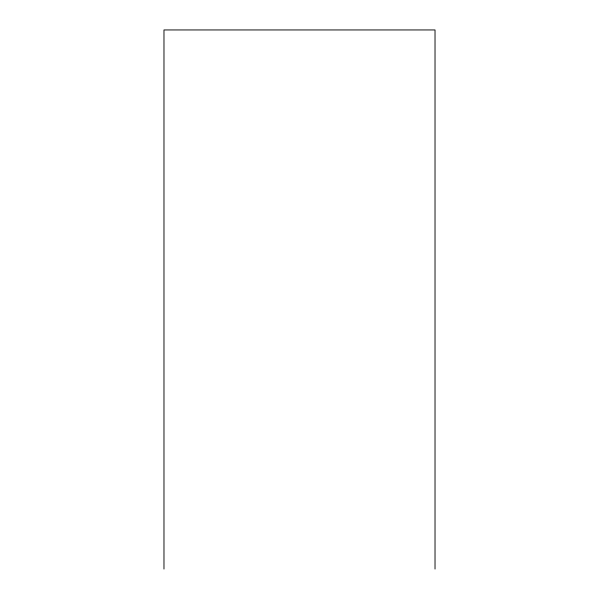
<?xml version="1.0" encoding="UTF-8"?>
<svg xmlns="http://www.w3.org/2000/svg" width="599" height="599" viewBox="0 0 599 599"><rect width="100%" height="100%" fill="white"/><g stroke="black" fill="none" stroke-linecap="round" stroke-linejoin="round"><path stroke-width="0.9" d="M435.024 569.05L435.024 29.95L163.976 29.95L163.976 569.05"/></g></svg>
